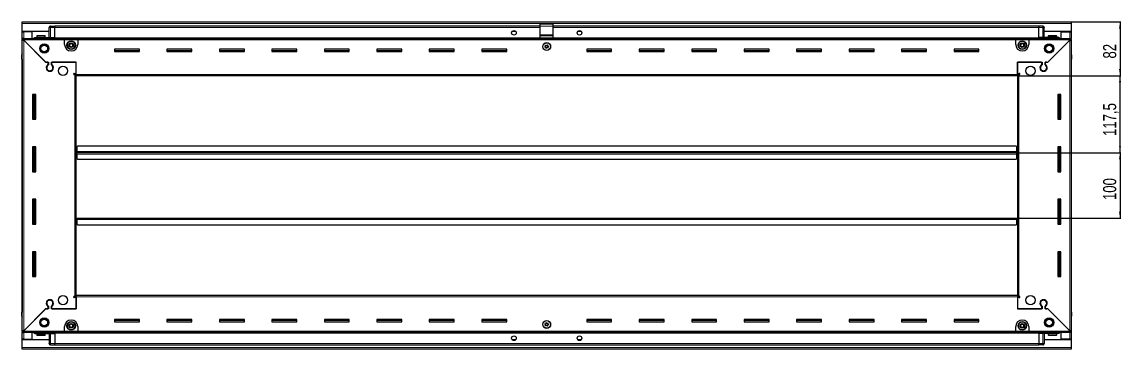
# Model space of a CAD drawing. Header units: millimetres. Extents: x 1132 to 6851, y -842 to 1876.
# Drawn here: x 5175 to 6851, y 1198 to 1697 of the extents above; entities that cross this region are included whole.
import ezdxf

# ---------------------------------------------------------------- set-up
doc = ezdxf.new("R2010")
doc.units = ezdxf.units.MM
doc.layers.add('FORMAT', color=7, linetype='Continuous')
doc.styles.add('SLDTEXTSTYLE0', font='TXT', dxfattribs={"width": 0.75})
doc.dimstyles.new('SLDDIMSTYLE0', dxfattribs={"dimtxt": 20, "dimasz": 10, "dimexe": 0, "dimexo": 0.0625, "dimgap": 5, "dimtad": 2, "dimdec": 1, "dimrnd": 1e-09, "dimzin": 12, "dimdsep": 46, "dimtxsty": 'SLDTEXTSTYLE0', "dimsah": 1, "dimcen": 0.09, "dimadec": 0, "dimazin": 3, "dimtfac": 1, "dimtofl": 0, "dimtmove": 0, "dimatfit": 3, "dimfxl": 0, "dimfrac": 2, "dimtolj": 1, "dimtzin": 12, "dimarcsym": 0})

# ---------------------------------------------------------------- blocks, each defined once
blk = doc.blocks.new('_D_6')
at = {"layer": 'FORMAT'}
for p, q in [((6774.7, 1696.6), (6850.2, 1696.6)), ((6849.2, 1696.6), (6849.2, 1614.6)), ((6692.7, 1614.6), (6850.2, 1614.6))]:
    blk.add_line(p, q, dxfattribs=at)
for points in [[(6849.2, 1696.6), (6847.7, 1686.6), (6850.7, 1686.6)], [(6849.2, 1614.6), (6850.7, 1624.6), (6847.7, 1624.6)]]:
    blk.add_solid(points, dxfattribs=at)
at = {"layer": 'FORMAT', "insert": (6823.4, 1640.8), "char_height": 20, "attachment_point": 1, "rotation": 90, "style": 'SLDTEXTSTYLE0'}
blk.add_mtext('82', dxfattribs=at)
blk = doc.blocks.new('_D_7')
at = {"layer": 'FORMAT'}
for p, q in [((6692.7, 1614.6), (6850.2, 1614.6)), ((6849.2, 1497.1), (6849.2, 1614.6)), ((6691.7, 1497.1), (6850.2, 1497.1))]:
    blk.add_line(p, q, dxfattribs=at)
for points in [[(6849.2, 1614.6), (6847.7, 1604.6), (6850.7, 1604.6)], [(6849.2, 1497.1), (6850.7, 1507.1), (6847.7, 1507.1)]]:
    blk.add_solid(points, dxfattribs=at)
at = {"layer": 'FORMAT', "insert": (6823.4, 1522.6), "char_height": 20, "attachment_point": 1, "rotation": 90, "style": 'SLDTEXTSTYLE0'}
blk.add_mtext('117,5', dxfattribs=at)
blk = doc.blocks.new('_D_8')
at = {"layer": 'FORMAT'}
for p, q in [((6691.7, 1497.1), (6850.2, 1497.1)), ((6849.2, 1497.1), (6849.2, 1397.1)), ((6691.7, 1397.1), (6850.2, 1397.1))]:
    blk.add_line(p, q, dxfattribs=at)
for points in [[(6849.2, 1497.1), (6847.7, 1487.1), (6850.7, 1487.1)], [(6849.2, 1397.1), (6850.7, 1407.1), (6847.7, 1407.1)]]:
    blk.add_solid(points, dxfattribs=at)
at = {"layer": 'FORMAT', "insert": (6823.4, 1424.9), "char_height": 20, "attachment_point": 1, "rotation": 90, "style": 'SLDTEXTSTYLE0'}
blk.add_mtext('100', dxfattribs=at)

msp = doc.modelspace()

# ---------------------------------------------------------------- linework, layer by layer
at = {"color": 7, "linetype": 'Continuous', "lineweight": 25}
for p, q in [((5175.69, 1694.5), (5175.69, 1696.6)), ((5175.69, 1696.6), (6774.69, 1696.6)), ((5175.69, 1682.1), (5175.69, 1694.5)), ((5965.19, 1693.6), (5985.19, 1693.6)), ((5965.19, 1690.34), (5965.19, 1693.6)), ((5985.19, 1690.34), (5985.19, 1693.6)), ((6774.69, 1696.6), (6774.69, 1694.5)), ((6774.69, 1694.5), (6774.69, 1682.1)), ((5216.69, 1682.1), (5175.69, 1682.1)), ((5175.69, 1681.6), (5175.69, 1682.1)), ((5175.69, 1681.6), (5177.79, 1681.6)), ((5175.69, 1671.35), (5175.69, 1681.6)), ((5177.19, 1681.6), (5177.19, 1682.1)), ((5190.69, 1681.6), (5177.79, 1681.6)), ((5190.69, 1671.35), (5190.69, 1681.6)), ((5198.49, 1675.8), (5209.89, 1675.8)), ((5216.69, 1673.1), (5216.69, 1688.1)), ((5217.37, 1689.6), (5217.37, 1689.6)), ((5218.69, 1690.1), (5225.19, 1690.1)), ((5218.69, 1690.1), (5225.19, 1690.1)), ((5225.19, 1690.1), (5225.19, 1690.1)), ((5225.19, 1690.1), (5225.19, 1690.1)), ((5225.19, 1690.1), (5225.19, 1688.1)), ((5965.19, 1689.95), (5225.19, 1689.95)), ((5225.19, 1673.1), (5225.19, 1688.1)), ((5928.06, 1682.1), (5922.32, 1682.1)), ((5965.19, 1677.19), (5965.19, 1690.34)), ((5965.19, 1676.1), (5965.19, 1677.19)), ((5965.19, 1676.1), (5985.19, 1676.1)), ((5965.19, 1672.6), (5965.19, 1676.1)), ((5985.19, 1677.19), (5985.19, 1690.34)), ((6725.19, 1689.95), (5985.19, 1689.95)), ((5985.19, 1676.1), (5985.19, 1677.19)), ((5985.19, 1672.6), (5985.19, 1676.1)), ((6028.06, 1682.1), (6022.32, 1682.1)), ((6725.19, 1690.1), (6725.19, 1690.1)), ((6731.69, 1690.1), (6725.19, 1690.1)), ((6731.69, 1690.1), (6725.19, 1690.1)), ((6725.19, 1690.1), (6725.19, 1688.1)), ((6725.19, 1673.1), (6725.19, 1688.1)), ((6733.69, 1688.1), (6733.69, 1688.1)), ((6733.69, 1673.1), (6733.69, 1688.1)), ((6774.69, 1682.1), (6733.69, 1682.1)), ((6740.49, 1675.8), (6751.89, 1675.8)), ((6759.69, 1671.35), (6759.69, 1681.6)), ((6759.69, 1681.6), (6772.59, 1681.6)), ((6772.59, 1681.6), (6774.69, 1681.6)), ((6773.19, 1681.6), (6773.19, 1682.1)), ((6774.69, 1681.6), (6774.69, 1682.1)), ((6774.69, 1681.6), (6774.69, 1671.35)), ((5175.69, 1669.85), (5175.69, 1671.35)), ((5175.69, 1671.35), (5176.69, 1671.35)), ((5175.69, 1669.35), (5175.69, 1669.85)), ((5175.69, 1669.85), (5176.69, 1669.85)), ((5175.69, 1224.85), (5175.69, 1669.35)), ((5177.19, 1669.35), (5175.69, 1669.35)), ((5176.69, 1669.85), (5176.69, 1671.35)), ((5176.69, 1671.35), (5240.19, 1671.35)), ((5177.29, 1669.25), (5211.19, 1635.35)), ((5211.89, 1634.65), (5177.79, 1668.75)), ((5196.19, 1673.1), (5225.19, 1673.1)), ((5197.69, 1675), (5197.69, 1673.1)), ((5210.69, 1673.1), (5210.69, 1675)), ((5225.12, 1671.35), (5225.19, 1673.07)), ((5225.19, 1673.1), (5225.19, 1672.6)), ((5225.19, 1671.95), (6725.19, 1671.95)), ((5240.19, 1669.25), (5240.19, 1671.35)), ((5240.19, 1671.35), (5260.19, 1671.35)), ((5240.19, 1669.85), (5260.19, 1669.85)), ((5240.19, 1662.35), (5240.19, 1669.25)), ((5260.19, 1671.35), (5260.19, 1669.25)), ((5260.19, 1671.35), (6690.19, 1671.35)), ((5260.19, 1669.25), (5260.19, 1662.35)), ((5965.19, 1672.6), (5985.19, 1672.6)), ((5969.19, 1672.6), (5969.19, 1671.95)), ((5971.69, 1671.95), (5971.69, 1672.6)), ((5978.69, 1671.95), (5978.69, 1672.6)), ((5981.19, 1671.95), (5981.19, 1672.6)), ((6690.19, 1669.25), (6690.19, 1671.35)), ((6690.19, 1671.35), (6710.19, 1671.35)), ((6690.19, 1669.85), (6710.19, 1669.85)), ((6690.19, 1662.35), (6690.19, 1669.25)), ((6710.19, 1671.35), (6773.69, 1671.35)), ((6710.19, 1671.35), (6710.19, 1669.25)), ((6710.19, 1669.25), (6710.19, 1662.35)), ((6725.19, 1673.1), (6725.19, 1672.6)), ((6754.19, 1673.1), (6725.19, 1673.1)), ((6725.19, 1673.07), (6725.27, 1671.35)), ((6772.59, 1668.75), (6738.49, 1634.65)), ((6739.19, 1635.35), (6773.09, 1669.25)), ((6739.69, 1675), (6739.69, 1673.1)), ((6752.69, 1673.1), (6752.69, 1675)), ((6773.19, 1669.35), (6774.69, 1669.35)), ((6773.69, 1669.85), (6773.69, 1671.35)), ((6773.69, 1671.35), (6774.69, 1671.35)), ((6773.69, 1669.85), (6774.69, 1669.85)), ((6774.69, 1669.85), (6774.69, 1671.35)), ((6774.69, 1669.85), (6774.69, 1669.35)), ((6774.69, 1669.35), (6774.69, 1224.85)), ((5175.19, 1646.6), (5175.19, 1640.1)), ((5175.19, 1640.1), (5175.19, 1646.6)), ((5354.19, 1655.1), (5316.19, 1655.1)), ((5316.19, 1655.1), (5316.19, 1651.6)), ((5354.19, 1652.35), (5316.19, 1652.35)), ((5316.19, 1651.6), (5354.19, 1651.6)), ((5354.19, 1651.6), (5354.19, 1655.1)), ((5434.19, 1655.1), (5396.19, 1655.1)), ((5396.19, 1655.1), (5396.19, 1651.6)), ((5434.19, 1652.35), (5396.19, 1652.35)), ((5396.19, 1651.6), (5434.19, 1651.6)), ((5434.19, 1651.6), (5434.19, 1655.1)), ((5514.19, 1655.1), (5476.19, 1655.1)), ((5476.19, 1655.1), (5476.19, 1651.6)), ((5514.19, 1652.35), (5476.19, 1652.35)), ((5476.19, 1651.6), (5514.19, 1651.6)), ((5514.19, 1651.6), (5514.19, 1655.1)), ((5594.19, 1655.1), (5556.19, 1655.1)), ((5556.19, 1655.1), (5556.19, 1651.6)), ((5594.19, 1652.35), (5556.19, 1652.35)), ((5556.19, 1651.6), (5594.19, 1651.6)), ((5594.19, 1651.6), (5594.19, 1655.1)), ((5674.19, 1655.1), (5636.19, 1655.1)), ((5636.19, 1655.1), (5636.19, 1651.6)), ((5674.19, 1652.35), (5636.19, 1652.35)), ((5636.19, 1651.6), (5674.19, 1651.6)), ((5674.19, 1651.6), (5674.19, 1655.1)), ((5754.19, 1655.1), (5716.19, 1655.1)), ((5716.19, 1655.1), (5716.19, 1651.6)), ((5754.19, 1652.35), (5716.19, 1652.35)), ((5716.19, 1651.6), (5754.19, 1651.6)), ((5754.19, 1651.6), (5754.19, 1655.1)), ((5834.19, 1655.1), (5796.19, 1655.1)), ((5796.19, 1655.1), (5796.19, 1651.6)), ((5834.19, 1652.35), (5796.19, 1652.35)), ((5796.19, 1651.6), (5834.19, 1651.6)), ((5834.19, 1651.6), (5834.19, 1655.1)), ((5914.19, 1655.1), (5876.19, 1655.1)), ((5876.19, 1655.1), (5876.19, 1651.6)), ((5914.19, 1652.35), (5876.19, 1652.35)), ((5876.19, 1651.6), (5914.19, 1651.6)), ((5914.19, 1651.6), (5914.19, 1655.1)), ((6074.19, 1655.1), (6036.19, 1655.1)), ((6036.19, 1655.1), (6036.19, 1651.6)), ((6074.19, 1652.35), (6036.19, 1652.35)), ((6036.19, 1651.6), (6074.19, 1651.6)), ((6074.19, 1651.6), (6074.19, 1655.1)), ((6154.19, 1655.1), (6116.19, 1655.1)), ((6116.19, 1655.1), (6116.19, 1651.6)), ((6154.19, 1652.35), (6116.19, 1652.35)), ((6116.19, 1651.6), (6154.19, 1651.6)), ((6154.19, 1651.6), (6154.19, 1655.1)), ((6234.19, 1655.1), (6196.19, 1655.1)), ((6196.19, 1655.1), (6196.19, 1651.6)), ((6234.19, 1652.35), (6196.19, 1652.35)), ((6196.19, 1651.6), (6234.19, 1651.6)), ((6234.19, 1651.6), (6234.19, 1655.1)), ((6314.19, 1655.1), (6276.19, 1655.1)), ((6276.19, 1655.1), (6276.19, 1651.6)), ((6314.19, 1652.35), (6276.19, 1652.35)), ((6276.19, 1651.6), (6314.19, 1651.6)), ((6314.19, 1651.6), (6314.19, 1655.1)), ((6394.19, 1655.1), (6356.19, 1655.1)), ((6356.19, 1655.1), (6356.19, 1651.6)), ((6394.19, 1652.35), (6356.19, 1652.35)), ((6356.19, 1651.6), (6394.19, 1651.6)), ((6394.19, 1651.6), (6394.19, 1655.1)), ((6474.19, 1655.1), (6436.19, 1655.1)), ((6436.19, 1655.1), (6436.19, 1651.6)), ((6474.19, 1652.35), (6436.19, 1652.35)), ((6436.19, 1651.6), (6474.19, 1651.6)), ((6474.19, 1651.6), (6474.19, 1655.1)), ((6554.19, 1655.1), (6516.19, 1655.1)), ((6516.19, 1655.1), (6516.19, 1651.6)), ((6554.19, 1652.35), (6516.19, 1652.35)), ((6516.19, 1651.6), (6554.19, 1651.6)), ((6554.19, 1651.6), (6554.19, 1655.1)), ((6634.19, 1655.1), (6596.19, 1655.1)), ((6596.19, 1655.1), (6596.19, 1651.6)), ((6634.19, 1652.35), (6596.19, 1652.35)), ((6596.19, 1651.6), (6634.19, 1651.6)), ((6634.19, 1651.6), (6634.19, 1655.1)), ((6774.69, 1647.93), (6774.69, 1647.93)), ((6775.19, 1646.6), (6775.19, 1640.1)), ((6775.19, 1640.1), (6775.19, 1646.6)), ((5175.19, 1640.1), (5175.19, 1640.1)), ((5175.69, 1640.1), (5175.19, 1640.1)), ((5175.34, 1640.1), (5175.34, 1254.1)), ((5211.19, 1635.35), (5215.39, 1635.35)), ((5212.59, 1635.35), (5211.89, 1634.65)), ((5214.69, 1635.35), (5212.59, 1635.35)), ((5214.69, 1635.35), (5214.69, 1631.46)), ((5215.39, 1635.35), (5215.39, 1631.07)), ((5219.99, 1635.35), (5257.69, 1635.35)), ((5219.99, 1631.07), (5219.99, 1635.35)), ((5220.69, 1631.46), (5220.69, 1635.35)), ((5257.69, 1635.35), (5220.69, 1635.35)), ((5257.69, 1616.7), (5257.69, 1635.35)), ((5257.69, 1618.1), (5257.69, 1635.35)), ((6692.69, 1635.35), (6730.39, 1635.35)), ((6692.69, 1616.7), (6692.69, 1635.35)), ((6692.69, 1635.35), (6692.69, 1618.1)), ((6729.69, 1635.35), (6692.69, 1635.35)), ((6729.69, 1635.35), (6729.69, 1631.46)), ((6730.39, 1635.35), (6730.39, 1631.07)), ((6734.99, 1635.35), (6739.19, 1635.35)), ((6734.99, 1631.07), (6734.99, 1635.35)), ((6737.79, 1635.35), (6735.69, 1635.35)), ((6735.69, 1631.46), (6735.69, 1635.35)), ((6738.49, 1634.65), (6737.79, 1635.35)), ((6774.69, 1640.1), (6775.19, 1640.1)), ((6775.04, 1254.1), (6775.04, 1640.1)), ((6775.19, 1640.1), (6775.19, 1640.1)), ((6775.19, 1640.1), (6775.19, 1640.1)), ((5215.69, 1622.49), (5215.69, 1621.73)), ((5254.84, 1618.1), (5257.69, 1618.1)), ((5255.59, 1616.1), (5254.84, 1616.1)), ((5255.59, 1616.1), (5257.69, 1616.1)), ((5257.69, 1617.1), (5255.69, 1617.1)), ((5255.69, 1617.1), (5255.69, 1616.1)), ((5257.69, 1614.6), (5257.69, 1616.7)), ((6692.69, 1614.6), (5257.69, 1614.6)), ((5257.69, 1279.6), (5257.69, 1614.6)), ((6692.69, 1618.1), (6695.54, 1618.1)), ((6694.69, 1617.1), (6692.69, 1617.1)), ((6692.69, 1616.7), (6692.69, 1614.6)), ((6692.69, 1616.1), (6694.79, 1616.1)), ((6692.69, 1614.6), (6692.69, 1279.6)), ((6694.69, 1616.1), (6694.69, 1617.1)), ((6695.54, 1616.1), (6694.79, 1616.1)), ((6734.69, 1622.49), (6734.69, 1621.73)), ((5196.19, 1586.1), (5191.19, 1586.1)), ((5191.19, 1586.1), (5191.19, 1548.1)), ((5193.34, 1548.1), (5193.34, 1586.1)), ((5195.13, 1548.1), (5195.13, 1586.1)), ((5195.17, 1548.1), (5195.17, 1586.1)), ((5196.19, 1548.1), (5196.19, 1586.1)), ((6754.19, 1586.1), (6754.19, 1548.1)), ((6759.19, 1586.1), (6754.19, 1586.1)), ((6755.21, 1586.1), (6755.21, 1548.1)), ((6755.25, 1586.1), (6755.25, 1548.1)), ((6757.04, 1586.1), (6757.04, 1548.1)), ((6759.19, 1548.1), (6759.19, 1586.1)), ((5191.19, 1548.1), (5196.19, 1548.1)), ((6754.19, 1548.1), (6759.19, 1548.1)), ((5196.19, 1506.1), (5191.19, 1506.1)), ((5191.19, 1506.1), (5191.19, 1468.1)), ((5193.34, 1468.1), (5193.34, 1506.1)), ((5195.13, 1468.1), (5195.13, 1506.1)), ((5195.17, 1468.1), (5195.17, 1506.1)), ((5196.19, 1468.1), (5196.19, 1506.1)), ((5258.44, 1497.1), (5257.69, 1497.1)), ((5258.69, 1499.95), (5258.44, 1499.95)), ((5258.44, 1499.95), (5258.44, 1497.1)), ((5258.44, 1497.1), (5258.44, 1494.25)), ((5258.44, 1494.25), (5258.69, 1494.25)), ((5259.69, 1507.1), (5258.69, 1506.1)), ((5258.69, 1506.1), (5258.69, 1499.2)), ((5258.69, 1497.1), (5258.69, 1499.2)), ((6691.69, 1497.1), (5258.69, 1497.1)), ((5258.69, 1495), (5258.69, 1497.1)), ((5258.69, 1495), (5258.69, 1488.1)), ((6690.69, 1507.1), (5259.69, 1507.1)), ((6691.69, 1506.1), (6690.69, 1507.1)), ((6691.69, 1499.2), (6691.69, 1506.1)), ((6691.94, 1499.95), (6691.69, 1499.95)), ((6691.69, 1499.2), (6691.69, 1497.1)), ((6691.69, 1497.1), (6691.69, 1495)), ((6691.69, 1488.1), (6691.69, 1495)), ((6691.69, 1494.25), (6691.94, 1494.25)), ((6691.94, 1497.1), (6691.94, 1499.95)), ((6692.69, 1497.1), (6691.94, 1497.1)), ((6691.94, 1494.25), (6691.94, 1497.1)), ((6754.19, 1506.1), (6754.19, 1468.1)), ((6759.19, 1506.1), (6754.19, 1506.1)), ((6755.21, 1506.1), (6755.21, 1468.1)), ((6755.25, 1506.1), (6755.25, 1468.1)), ((6757.04, 1506.1), (6757.04, 1468.1)), ((6759.19, 1468.1), (6759.19, 1506.1)), ((5258.69, 1488.1), (5259.69, 1487.1)), ((5259.69, 1487.1), (6690.69, 1487.1)), ((6690.69, 1487.1), (6691.69, 1488.1)), ((5191.19, 1468.1), (5196.19, 1468.1)), ((6754.19, 1468.1), (6759.19, 1468.1)), ((5196.19, 1426.1), (5191.19, 1426.1)), ((5191.19, 1426.1), (5191.19, 1388.1)), ((5193.34, 1388.1), (5193.34, 1426.1)), ((5195.13, 1388.1), (5195.13, 1426.1)), ((5195.17, 1388.1), (5195.17, 1426.1)), ((5196.19, 1388.1), (5196.19, 1426.1)), ((6754.19, 1426.1), (6754.19, 1388.1)), ((6759.19, 1426.1), (6754.19, 1426.1)), ((6755.21, 1426.1), (6755.21, 1388.1)), ((6755.25, 1426.1), (6755.25, 1388.1)), ((6757.04, 1426.1), (6757.04, 1388.1)), ((6759.19, 1388.1), (6759.19, 1426.1)), ((5257.69, 1397.1), (5258.44, 1397.1)), ((5258.44, 1397.1), (5258.44, 1394.25)), ((5258.44, 1394.25), (5258.69, 1394.25)), ((5258.69, 1395), (5258.69, 1397.1)), ((5258.69, 1397.1), (6691.69, 1397.1)), ((5258.69, 1395), (5258.69, 1388.1)), ((6691.69, 1397.1), (6691.69, 1395)), ((6691.69, 1388.1), (6691.69, 1395)), ((6691.69, 1394.25), (6691.94, 1394.25)), ((6691.94, 1394.25), (6691.94, 1397.1)), ((6691.94, 1397.1), (6692.69, 1397.1)), ((5191.19, 1388.1), (5196.19, 1388.1)), ((5258.69, 1388.1), (5259.69, 1387.1)), ((5259.69, 1387.1), (6690.69, 1387.1)), ((6690.69, 1387.1), (6691.69, 1388.1)), ((6754.19, 1388.1), (6759.19, 1388.1)), ((5196.19, 1346.1), (5191.19, 1346.1)), ((5191.19, 1346.1), (5191.19, 1308.1)), ((5193.34, 1308.1), (5193.34, 1346.1)), ((5195.13, 1308.1), (5195.13, 1346.1)), ((5195.17, 1308.1), (5195.17, 1346.1)), ((5196.19, 1308.1), (5196.19, 1346.1)), ((6754.19, 1346.1), (6754.19, 1308.1)), ((6759.19, 1346.1), (6754.19, 1346.1)), ((6755.21, 1346.1), (6755.21, 1308.1)), ((6755.25, 1346.1), (6755.25, 1308.1)), ((6757.04, 1346.1), (6757.04, 1308.1)), ((6759.19, 1308.1), (6759.19, 1346.1)), ((5191.19, 1308.1), (5196.19, 1308.1)), ((6754.19, 1308.1), (6759.19, 1308.1)), ((5254.84, 1278.1), (5255.59, 1278.1)), ((5257.69, 1276.1), (5254.84, 1276.1)), ((5257.69, 1278.1), (5255.59, 1278.1)), ((5255.69, 1278.1), (5255.69, 1277.1)), ((5255.69, 1277.1), (5257.69, 1277.1)), ((5257.69, 1277.5), (5257.69, 1279.6)), ((5257.69, 1279.6), (6692.69, 1279.6)), ((5257.69, 1277.5), (5257.69, 1258.85)), ((5257.69, 1258.85), (5257.69, 1276.1)), ((6692.69, 1279.6), (6692.69, 1277.5)), ((6694.79, 1278.1), (6692.69, 1278.1)), ((6692.69, 1277.5), (6692.69, 1258.85)), ((6692.69, 1277.1), (6694.69, 1277.1)), ((6692.69, 1276.1), (6692.69, 1258.85)), ((6695.54, 1276.1), (6692.69, 1276.1)), ((6694.69, 1277.1), (6694.69, 1278.1)), ((6694.79, 1278.1), (6695.54, 1278.1)), ((5211.19, 1258.85), (5177.29, 1224.95)), ((5177.79, 1225.45), (5211.89, 1259.55)), ((5215.39, 1258.85), (5211.19, 1258.85)), ((5211.89, 1259.55), (5212.59, 1258.85)), ((5212.59, 1258.85), (5214.69, 1258.85)), ((5214.69, 1262.74), (5214.69, 1258.85)), ((5215.39, 1263.14), (5215.39, 1258.85)), ((5215.69, 1272.48), (5215.69, 1271.72)), ((5219.99, 1258.85), (5219.99, 1263.14)), ((5257.69, 1258.85), (5219.99, 1258.85)), ((5220.69, 1258.85), (5220.69, 1262.74)), ((5220.69, 1258.85), (5257.69, 1258.85)), ((6730.39, 1258.85), (6692.69, 1258.85)), ((6692.69, 1258.85), (6729.69, 1258.85)), ((6729.69, 1262.74), (6729.69, 1258.85)), ((6730.39, 1263.14), (6730.39, 1258.85)), ((6734.69, 1272.48), (6734.69, 1271.72)), ((6734.99, 1258.85), (6734.99, 1263.14)), ((6739.19, 1258.85), (6734.99, 1258.85)), ((6735.69, 1258.85), (6735.69, 1262.74)), ((6735.69, 1258.85), (6737.79, 1258.85)), ((6737.79, 1258.85), (6738.49, 1259.55)), ((6738.49, 1259.55), (6772.59, 1225.45)), ((6773.09, 1224.95), (6739.19, 1258.85)), ((5175.19, 1247.6), (5175.19, 1254.1)), ((5175.19, 1254.1), (5175.19, 1254.1)), ((5175.19, 1254.1), (5175.19, 1254.1)), ((5175.19, 1254.1), (5175.19, 1247.6)), ((5175.69, 1254.1), (5175.19, 1254.1)), ((5175.69, 1246.28), (5175.69, 1246.28)), ((5354.19, 1242.6), (5316.19, 1242.6)), ((5316.19, 1242.6), (5316.19, 1239.1)), ((5316.19, 1241.85), (5354.19, 1241.85)), ((5354.19, 1239.1), (5354.19, 1242.6)), ((5434.19, 1242.6), (5396.19, 1242.6)), ((5396.19, 1242.6), (5396.19, 1239.1)), ((5396.19, 1241.85), (5434.19, 1241.85)), ((5434.19, 1239.1), (5434.19, 1242.6)), ((5514.19, 1242.6), (5476.19, 1242.6)), ((5476.19, 1242.6), (5476.19, 1239.1)), ((5476.19, 1241.85), (5514.19, 1241.85)), ((5514.19, 1239.1), (5514.19, 1242.6)), ((5594.19, 1242.6), (5556.19, 1242.6)), ((5556.19, 1242.6), (5556.19, 1239.1)), ((5556.19, 1241.85), (5594.19, 1241.85)), ((5594.19, 1239.1), (5594.19, 1242.6)), ((5674.19, 1242.6), (5636.19, 1242.6)), ((5636.19, 1242.6), (5636.19, 1239.1)), ((5636.19, 1241.85), (5674.19, 1241.85)), ((5674.19, 1239.1), (5674.19, 1242.6)), ((5754.19, 1242.6), (5716.19, 1242.6)), ((5716.19, 1242.6), (5716.19, 1239.1)), ((5716.19, 1241.85), (5754.19, 1241.85)), ((5754.19, 1239.1), (5754.19, 1242.6)), ((5834.19, 1242.6), (5796.19, 1242.6)), ((5796.19, 1242.6), (5796.19, 1239.1)), ((5796.19, 1241.85), (5834.19, 1241.85)), ((5834.19, 1239.1), (5834.19, 1242.6)), ((5914.19, 1242.6), (5876.19, 1242.6)), ((5876.19, 1242.6), (5876.19, 1239.1)), ((5876.19, 1241.85), (5914.19, 1241.85)), ((5914.19, 1239.1), (5914.19, 1242.6)), ((6074.19, 1242.6), (6036.19, 1242.6)), ((6036.19, 1242.6), (6036.19, 1239.1)), ((6036.19, 1241.85), (6074.19, 1241.85)), ((6074.19, 1239.1), (6074.19, 1242.6)), ((6154.19, 1242.6), (6116.19, 1242.6)), ((6116.19, 1242.6), (6116.19, 1239.1)), ((6116.19, 1241.85), (6154.19, 1241.85)), ((6154.19, 1239.1), (6154.19, 1242.6)), ((6234.19, 1242.6), (6196.19, 1242.6)), ((6196.19, 1242.6), (6196.19, 1239.1)), ((6196.19, 1241.85), (6234.19, 1241.85)), ((6234.19, 1239.1), (6234.19, 1242.6)), ((6314.19, 1242.6), (6276.19, 1242.6)), ((6276.19, 1242.6), (6276.19, 1239.1)), ((6276.19, 1241.85), (6314.19, 1241.85)), ((6314.19, 1239.1), (6314.19, 1242.6)), ((6394.19, 1242.6), (6356.19, 1242.6)), ((6356.19, 1242.6), (6356.19, 1239.1)), ((6356.19, 1241.85), (6394.19, 1241.85)), ((6394.19, 1239.1), (6394.19, 1242.6)), ((6474.19, 1242.6), (6436.19, 1242.6)), ((6436.19, 1242.6), (6436.19, 1239.1)), ((6436.19, 1241.85), (6474.19, 1241.85)), ((6474.19, 1239.1), (6474.19, 1242.6)), ((6554.19, 1242.6), (6516.19, 1242.6)), ((6516.19, 1242.6), (6516.19, 1239.1)), ((6516.19, 1241.85), (6554.19, 1241.85)), ((6554.19, 1239.1), (6554.19, 1242.6)), ((6634.19, 1242.6), (6596.19, 1242.6)), ((6596.19, 1242.6), (6596.19, 1239.1)), ((6596.19, 1241.85), (6634.19, 1241.85)), ((6634.19, 1239.1), (6634.19, 1242.6)), ((6774.69, 1254.1), (6775.19, 1254.1)), ((6775.19, 1254.1), (6775.19, 1254.1)), ((6775.19, 1247.6), (6775.19, 1254.1)), ((6775.19, 1254.1), (6775.19, 1247.6)), ((5175.69, 1224.35), (5175.69, 1224.85)), ((5177.19, 1224.85), (5175.69, 1224.85)), ((5175.69, 1224.35), (5175.69, 1222.85)), ((5176.69, 1224.35), (5175.69, 1224.35)), ((5176.69, 1224.35), (5176.69, 1222.85)), ((5240.19, 1224.95), (5240.19, 1231.85)), ((5240.19, 1222.85), (5240.19, 1224.95)), ((5260.19, 1224.35), (5240.19, 1224.35)), ((5260.19, 1231.85), (5260.19, 1224.95)), ((5260.19, 1224.95), (5260.19, 1222.85)), ((5316.19, 1239.1), (5354.19, 1239.1)), ((5396.19, 1239.1), (5434.19, 1239.1)), ((5476.19, 1239.1), (5514.19, 1239.1)), ((5556.19, 1239.1), (5594.19, 1239.1)), ((5636.19, 1239.1), (5674.19, 1239.1)), ((5716.19, 1239.1), (5754.19, 1239.1)), ((5796.19, 1239.1), (5834.19, 1239.1)), ((5876.19, 1239.1), (5914.19, 1239.1)), ((6036.19, 1239.1), (6074.19, 1239.1)), ((6116.19, 1239.1), (6154.19, 1239.1)), ((6196.19, 1239.1), (6234.19, 1239.1)), ((6276.19, 1239.1), (6314.19, 1239.1)), ((6356.19, 1239.1), (6394.19, 1239.1)), ((6436.19, 1239.1), (6474.19, 1239.1)), ((6516.19, 1239.1), (6554.19, 1239.1)), ((6596.19, 1239.1), (6634.19, 1239.1)), ((6690.19, 1224.95), (6690.19, 1231.85)), ((6690.19, 1222.85), (6690.19, 1224.95)), ((6710.19, 1224.35), (6690.19, 1224.35)), ((6710.19, 1231.85), (6710.19, 1224.95)), ((6710.19, 1224.95), (6710.19, 1222.85)), ((6773.19, 1224.85), (6774.69, 1224.85)), ((6773.69, 1224.35), (6773.69, 1222.85)), ((6774.69, 1224.35), (6773.69, 1224.35)), ((6774.69, 1224.85), (6774.69, 1224.35)), ((6774.69, 1224.35), (6774.69, 1222.85)), ((5175.69, 1212.6), (5175.69, 1222.85)), ((5176.69, 1222.85), (5175.69, 1222.85)), ((5177.79, 1212.6), (5175.69, 1212.6)), ((5175.69, 1212.1), (5175.69, 1212.6)), ((5175.69, 1199.7), (5175.69, 1212.1)), ((5175.69, 1212.1), (5216.69, 1212.1)), ((5240.19, 1222.85), (5176.69, 1222.85)), ((5177.19, 1212.1), (5177.19, 1212.6)), ((5177.79, 1212.6), (5190.69, 1212.6)), ((5190.69, 1212.6), (5190.69, 1222.85)), ((5196.19, 1221.1), (5225.19, 1221.1)), ((5197.69, 1221.1), (5197.69, 1219.2)), ((5202.27, 1218.4), (5198.49, 1218.4)), ((5209.89, 1218.4), (5202.27, 1218.4)), ((5210.69, 1219.2), (5210.69, 1221.1)), ((5216.69, 1221.1), (5216.69, 1206.1)), ((5225.19, 1221.14), (5225.12, 1222.85)), ((6725.19, 1222.25), (5225.19, 1222.25)), ((5225.19, 1221.1), (5225.19, 1221.6)), ((5225.19, 1221.1), (5225.19, 1206.1)), ((5260.19, 1222.85), (5240.19, 1222.85)), ((6690.19, 1222.85), (5260.19, 1222.85)), ((5922.32, 1212.1), (5928.06, 1212.1)), ((6022.32, 1212.1), (6028.06, 1212.1)), ((6710.19, 1222.85), (6690.19, 1222.85)), ((6773.69, 1222.85), (6710.19, 1222.85)), ((6725.27, 1222.85), (6725.19, 1221.14)), ((6725.19, 1221.1), (6725.19, 1221.6)), ((6754.19, 1221.1), (6725.19, 1221.1)), ((6725.19, 1221.1), (6725.19, 1206.1)), ((6733.69, 1221.1), (6733.69, 1206.1)), ((6733.69, 1212.1), (6774.69, 1212.1)), ((6739.69, 1221.1), (6739.69, 1219.2)), ((6747.48, 1218.4), (6740.49, 1218.4)), ((6751.89, 1218.4), (6747.48, 1218.4)), ((6752.69, 1219.2), (6752.69, 1221.1)), ((6759.69, 1212.6), (6759.69, 1222.85)), ((6772.59, 1212.6), (6759.69, 1212.6)), ((6774.69, 1212.6), (6772.59, 1212.6)), ((6773.19, 1212.1), (6773.19, 1212.6)), ((6774.69, 1222.85), (6773.69, 1222.85)), ((6774.69, 1222.85), (6774.69, 1212.6)), ((6774.69, 1212.1), (6774.69, 1212.6)), ((6774.69, 1212.1), (6774.69, 1199.7)), ((5175.69, 1197.6), (5175.69, 1199.7)), ((6774.69, 1197.6), (5175.69, 1197.6)), ((5216.69, 1206.1), (5216.69, 1206.1)), ((5218.69, 1204.1), (5225.19, 1204.1)), ((5218.69, 1204.1), (5225.19, 1204.1)), ((5225.19, 1204.1), (5225.19, 1206.1)), ((5225.19, 1204.25), (6725.19, 1204.25)), ((5225.19, 1204.1), (5225.19, 1204.1)), ((6725.19, 1204.1), (6725.19, 1206.1)), ((6725.19, 1204.1), (6725.19, 1204.1)), ((6731.69, 1204.1), (6725.19, 1204.1)), ((6725.19, 1204.1), (6725.19, 1204.1)), ((6731.69, 1204.1), (6725.19, 1204.1)), ((6733.01, 1204.6), (6733.01, 1204.6)), ((6774.69, 1199.7), (6774.69, 1197.6))]:
    msp.add_line(p, q, dxfattribs=at)
at = {"color": 8, "linetype": 'Continuous', "lineweight": 18}
for p, q in [((6774.69, 1694.5), (5175.69, 1694.5)), ((5177.79, 1681.6), (5177.79, 1682.1)), ((5177.79, 1671.35), (5177.79, 1681.6)), ((5216.69, 1688.1), (5218.69, 1688.1)), ((5218.69, 1690.1), (5218.69, 1688.1)), ((5218.69, 1688.1), (5218.69, 1673.1)), ((5225.19, 1688.1), (5218.69, 1688.1)), ((5965.19, 1687.95), (5225.19, 1687.95)), ((5965.19, 1690.34), (5985.19, 1690.34)), ((5965.19, 1677.19), (5985.19, 1677.19)), ((6725.19, 1687.95), (5985.19, 1687.95)), ((6725.19, 1688.1), (6731.69, 1688.1)), ((6731.69, 1690.1), (6731.69, 1688.1)), ((6733.69, 1688.1), (6731.69, 1688.1)), ((6731.69, 1688.1), (6731.69, 1673.1)), ((6772.59, 1682.1), (6772.59, 1681.6)), ((6772.59, 1681.6), (6772.59, 1671.35)), ((5240.19, 1669.25), (5177.29, 1669.25)), ((5177.79, 1668.75), (5177.79, 1225.45)), ((5197.69, 1675), (5210.69, 1675)), ((5965.19, 1672.6), (5225.19, 1672.6)), ((6725.19, 1671.37), (5225.19, 1671.37)), ((5240.19, 1669.25), (5260.19, 1669.25)), ((6690.19, 1669.25), (5260.19, 1669.25)), ((5971.19, 1671.95), (5971.19, 1672.6)), ((5979.19, 1671.95), (5979.19, 1672.6)), ((6725.19, 1672.6), (5985.19, 1672.6)), ((6690.19, 1669.25), (6710.19, 1669.25)), ((6773.09, 1669.25), (6710.19, 1669.25)), ((6739.69, 1675), (6752.69, 1675)), ((6772.59, 1225.45), (6772.59, 1668.75)), ((5175.69, 1646.6), (5175.19, 1646.6)), ((6774.69, 1646.6), (6775.19, 1646.6)), ((5255.59, 1278.1), (5255.59, 1616.1)), ((5257.69, 1616.7), (6692.69, 1616.7)), ((6694.79, 1616.1), (6694.79, 1278.1)), ((5192.69, 1586.1), (5192.69, 1548.1)), ((5193.93, 1586.1), (5193.93, 1548.1)), ((6756.46, 1548.1), (6756.46, 1586.1)), ((6757.69, 1548.1), (6757.69, 1586.1)), ((5192.69, 1506.1), (5192.69, 1468.1)), ((5193.93, 1506.1), (5193.93, 1468.1)), ((6691.69, 1499.2), (5258.69, 1499.2)), ((5258.69, 1495), (6691.69, 1495)), ((6756.46, 1468.1), (6756.46, 1506.1)), ((6757.69, 1468.1), (6757.69, 1506.1)), ((5192.69, 1426.1), (5192.69, 1388.1)), ((5193.93, 1426.1), (5193.93, 1388.1)), ((6756.46, 1388.1), (6756.46, 1426.1)), ((6757.69, 1388.1), (6757.69, 1426.1)), ((5258.69, 1395), (6691.69, 1395)), ((5192.69, 1346.1), (5192.69, 1308.1)), ((5193.93, 1346.1), (5193.93, 1308.1)), ((6756.46, 1308.1), (6756.46, 1346.1)), ((6757.69, 1308.1), (6757.69, 1346.1)), ((6692.69, 1277.5), (5257.69, 1277.5)), ((5175.69, 1247.6), (5175.19, 1247.6)), ((6774.69, 1247.6), (6775.19, 1247.6)), ((5177.29, 1224.95), (5240.19, 1224.95)), ((5260.19, 1224.95), (5240.19, 1224.95)), ((5260.19, 1224.95), (6690.19, 1224.95)), ((6710.19, 1224.95), (6690.19, 1224.95)), ((6710.19, 1224.95), (6773.09, 1224.95)), ((5177.79, 1212.6), (5177.79, 1222.85)), ((5177.79, 1212.1), (5177.79, 1212.6)), ((5202, 1219.2), (5197.69, 1219.2)), ((5210.69, 1219.2), (5202, 1219.2)), ((5218.69, 1206.1), (5218.69, 1221.1)), ((5225.19, 1222.84), (6725.19, 1222.84)), ((5225.19, 1221.6), (6725.19, 1221.6)), ((6731.69, 1206.1), (6731.69, 1221.1)), ((6747.67, 1219.2), (6739.69, 1219.2)), ((6752.69, 1219.2), (6747.67, 1219.2)), ((6772.59, 1222.85), (6772.59, 1212.6)), ((6772.59, 1212.6), (6772.59, 1212.1)), ((6774.69, 1199.7), (5175.69, 1199.7)), ((5216.69, 1206.1), (5218.69, 1206.1)), ((5218.69, 1204.1), (5218.69, 1206.1)), ((5225.19, 1206.1), (5218.69, 1206.1)), ((5225.19, 1206.25), (6725.19, 1206.25)), ((6725.19, 1206.1), (6731.69, 1206.1)), ((6733.69, 1206.1), (6731.69, 1206.1)), ((6731.69, 1204.1), (6731.69, 1206.1))]:
    msp.add_line(p, q, dxfattribs=at)
at = {"color": 7, "linetype": 'Continuous', "lineweight": 25, "flags": 128}
for points in [[(6733.54, 1688.86), (6733.65, 1688.49), (6733.69, 1688.1)], [(5216.84, 1205.35), (5216.73, 1205.71), (5216.69, 1206.1)]]:
    msp.add_lwpolyline(points, dxfattribs=at)
at = {"color": 7, "linetype": 'Continuous', "lineweight": 25}
for centre, radius in [((5925.19, 1680.1), 3.5), ((6025.19, 1680.1), 3.5), ((5209.19, 1656.1), 7), ((5209.19, 1656.1), 6.02), ((5209.19, 1656.1), 5.1), ((5250.19, 1661.1), 6.5), ((5250.19, 1661.1), 3.46), ((5975.19, 1659.1), 6), ((5975.19, 1658.95), 5.79), ((5975.19, 1658.95), 1.85), ((6700.19, 1661.1), 6.5), ((6700.19, 1661.1), 3.46), ((6741.19, 1656.1), 7), ((6741.19, 1656.1), 6.02), ((6741.19, 1656.1), 5.1), ((5237.69, 1622.1), 7), ((6712.69, 1622.1), 7), ((5237.69, 1272.1), 7), ((6712.69, 1272.1), 7), ((5209.19, 1238.1), 7), ((5209.19, 1238.1), 6.03), ((5209.19, 1238.1), 5.1), ((5975.19, 1235.1), 6), ((5975.19, 1235.25), 5.79), ((6741.19, 1238.1), 7), ((6741.19, 1238.1), 6.02), ((6741.19, 1238.1), 5.1), ((5250.19, 1233.1), 6.5), ((5250.19, 1233.1), 3.46), ((5975.19, 1235.25), 1.85), ((6700.19, 1233.1), 6.5), ((6700.19, 1233.1), 3.46), ((5925.19, 1214.1), 3.5), ((6025.19, 1214.1), 3.5)]:
    msp.add_circle(centre, radius, dxfattribs=at)
at = {"color": 8, "linetype": 'Continuous', "lineweight": 18}
for centre in [(5250.19, 1661.1), (6700.19, 1661.1), (5250.19, 1233.1), (6700.19, 1233.1)]:
    msp.add_circle(centre, 5.7, dxfattribs=at)
at = {"color": 7, "linetype": 'Continuous', "lineweight": 25}
for centre, radius, start, end in [((5198.49, 1675), 0.8, 90, 180), ((5209.89, 1675), 0.8, 0, 90), ((5218.69, 1688.1), 2, 90, 180), ((5218.69, 1688.1), 2, 90, 131.40962), ((6731.69, 1688.1), 2, 0, 90), ((6740.49, 1675), 0.8, 90, 180), ((6751.89, 1675), 0.8, 0, 90), ((5216.49, 1673.3), 0.2, 270, 0), ((5250.19, 1662.35), 10, 180, 270), ((5250.19, 1661.1), 2.5, 134.01559, 194.01559), ((5250.19, 1661.1), 2.5, 194.01559, 254.01559), ((5250.19, 1661.1), 2.5, 74.01559, 134.01559), ((5250.19, 1661.1), 2.5, 254.01559, 314.01559), ((5250.19, 1662.35), 10, 270, 0), ((5250.19, 1661.1), 2.5, 14.01559, 74.01559), ((5250.19, 1661.1), 2.5, 314.01559, 14.01559), ((6700.19, 1662.35), 10, 180, 270), ((6700.19, 1661.1), 2.5, 160.11158, 220.11158), ((6700.19, 1661.1), 2.5, 100.11158, 160.11158), ((6700.19, 1661.1), 2.5, 220.11158, 280.11158), ((6700.19, 1661.1), 2.5, 40.11158, 100.11158), ((6700.19, 1662.35), 10, 270, 0), ((6700.19, 1661.1), 2.5, 280.11158, 340.11158), ((6700.19, 1661.1), 2.5, 340.11158, 40.11158), ((6733.89, 1673.3), 0.2, 180, 270), ((5177.19, 1646.6), 2, 138.59038, 180), ((6773.19, 1646.6), 2, 0, 41.39416), ((5217.69, 1626.85), 5.5, 123.05573, 56.94427), ((5217.69, 1626.85), 4.8, 118.63099, 61.36901), ((6732.69, 1626.85), 5.5, 123.05573, 56.94427), ((6732.69, 1626.85), 4.8, 118.63099, 61.36901), ((5254.84, 1617.1), 1, 90, 270), ((6695.54, 1617.1), 1, 270, 90), ((5254.84, 1277.1), 1, 90, 270), ((6695.54, 1277.1), 1, 270, 90), ((5217.69, 1267.35), 5.5, 303.05573, 236.94427), ((5217.69, 1267.35), 4.8, 298.63099, 241.36901), ((6732.69, 1267.35), 5.5, 303.05573, 236.94427), ((6732.69, 1267.35), 4.8, 298.63099, 241.36901), ((5177.19, 1247.6), 2, 180, 199.56674), ((5177.19, 1247.6), 2, 180, 221.39416), ((5177.19, 1247.6), 2, 213.78451, 221.40962), ((5250.19, 1231.85), 10, 90, 180), ((5250.19, 1231.85), 10, 0, 90), ((6700.19, 1231.85), 10, 90, 180), ((6700.19, 1231.85), 10, 0, 90), ((6773.19, 1247.6), 2, 318.59038, 0), ((5250.19, 1233.1), 2.5, 127.47401, 187.47401), ((5250.19, 1233.1), 2.5, 187.47401, 247.47401), ((5250.19, 1233.1), 2.5, 67.47401, 127.47401), ((5250.19, 1233.1), 2.5, 247.47401, 307.47401), ((5250.19, 1233.1), 2.5, 7.47401, 67.47401), ((5250.19, 1233.1), 2.5, 307.47401, 7.47401), ((6700.19, 1233.1), 2.5, 147.04236, 207.04236), ((6700.19, 1233.1), 2.5, 207.04236, 267.04236), ((6700.19, 1233.1), 2.5, 87.04236, 147.04236), ((6700.19, 1233.1), 2.5, 267.04236, 327.04236), ((6700.19, 1233.1), 2.5, 27.04236, 87.04236), ((6700.19, 1233.1), 2.5, 327.04236, 27.04236), ((5198.49, 1219.2), 0.8, 180, 270), ((5209.89, 1219.2), 0.8, 270, 0), ((5216.49, 1220.9), 0.2, 0, 90), ((6733.89, 1220.9), 0.2, 90, 180), ((6740.49, 1219.2), 0.8, 180, 270), ((6751.89, 1219.2), 0.8, 270, 360), ((5218.69, 1206.1), 2, 180, 270), ((6731.69, 1206.1), 2, 270, 0), ((6731.69, 1206.1), 2, 270, 288.58003), ((6731.69, 1206.1), 2, 303.94202, 311.40962)]:
    msp.add_arc(centre, radius, start, end, dxfattribs=at)
for points, knots in [([(5175.69, 1669.35), (5175.72, 1669.31), (5175.77, 1669.22), (5176.16, 1669.09), (5176.72, 1668.95), (5177.3, 1668.84), (5177.67, 1668.78), (5177.79, 1668.75)], [0, 0, 0, 0, 0.2302553, 0.4485219, 0.6667858, 0.8850496, 1, 1, 1, 1]), ([(5177.29, 1669.25), (5177.25, 1669.51), (5177.16, 1670), (5177.02, 1670.64), (5176.89, 1671.11), (5176.78, 1671.33), (5176.71, 1671.35), (5176.69, 1671.35)], [0, 0, 0, 0, 0.23025534, 0.4485219, 0.6667858, 0.88504963, 1, 1, 1, 1]), ([(5192.98, 1671.35), (5193.1, 1671.55), (5193.48, 1672.2), (5194.64, 1672.91), (5195.67, 1673.04), (5196.19, 1673.1)], [0, 0, 0, 0, 0.18224985, 0.59112493, 1, 1, 1, 1]), ([(5225.19, 1673.1), (5225.19, 1673.07), (5225.19, 1672.99), (5225.19, 1672.37), (5225.19, 1671.79), (5225.19, 1671.4), (5225.19, 1671.37)], [0, 0, 0, 0, 0.3242788, 0.6485576, 0.9728365, 1, 1, 1, 1]), ([(5247.42, 1661.9), (5247.79, 1662.26), (5248.48, 1662.93), (5249.17, 1663.59), (5249.49, 1663.91)], [0, 0, 0, 0, 0.5346859, 1, 1, 1, 1]), ([(5248.12, 1659.1), (5248.03, 1659.43), (5247.83, 1660.23), (5247.59, 1661.2), (5247.45, 1661.78), (5247.42, 1661.9)], [0, 0, 0, 0, 0.3629006, 0.8668753, 1, 1, 1, 1]), ([(5250.89, 1658.3), (5250.39, 1658.45), (5249.47, 1658.71), (5248.54, 1658.98), (5248.12, 1659.1)], [0, 0, 0, 0, 0.53468586, 1, 1, 1, 1]), ([(5249.49, 1663.91), (5249.99, 1663.76), (5250.92, 1663.5), (5251.84, 1663.23), (5252.27, 1663.11)], [0, 0, 0, 0, 0.5346859, 1, 1, 1, 1]), ([(5252.97, 1660.31), (5252.6, 1659.95), (5251.9, 1659.28), (5251.21, 1658.61), (5250.89, 1658.3)], [0, 0, 0, 0, 0.53468586, 1, 1, 1, 1]), ([(5252.27, 1663.11), (5252.3, 1662.99), (5252.44, 1662.41), (5252.68, 1661.44), (5252.88, 1660.64), (5252.97, 1660.31)], [0, 0, 0, 0, 0.1331247, 0.6370994, 1, 1, 1, 1]), ([(5973.31, 1661.03), (5973.3, 1661.02), (5973.28, 1660.99), (5973.27, 1660.94), (5973.28, 1660.79), (5973.38, 1660.42), (5973.52, 1659.89), (5973.35, 1659.28), (5972.99, 1658.91), (5972.69, 1658.66), (5972.52, 1658.5), (5972.46, 1658.42), (5972.45, 1658.38), (5972.46, 1658.35), (5972.47, 1658.32), (5972.53, 1658.27), (5972.78, 1658.18), (5973.24, 1658.07), (5973.88, 1657.76), (5974.13, 1657.09), (5974.19, 1656.62), (5974.26, 1656.36), (5974.31, 1656.31), (5974.33, 1656.29), (5974.36, 1656.28), (5974.4, 1656.29), (5974.44, 1656.3), (5974.51, 1656.35), (5974.67, 1656.5), (5974.94, 1656.77), (5975.35, 1657.09), (5975.97, 1657.2), (5976.48, 1657.01), (5976.85, 1656.88), (5976.99, 1656.86), (5977.05, 1656.87), (5977.08, 1656.88), (5977.1, 1656.92), (5977.11, 1656.97), (5977.1, 1657.12), (5977, 1657.49), (5976.86, 1658.01), (5977.03, 1658.62), (5977.39, 1659), (5977.69, 1659.25), (5977.87, 1659.41), (5977.92, 1659.49), (5977.93, 1659.53), (5977.93, 1659.56), (5977.91, 1659.59), (5977.86, 1659.63), (5977.61, 1659.73), (5977.14, 1659.84), (5976.5, 1660.15), (5976.25, 1660.81), (5976.19, 1661.29), (5976.12, 1661.54), (5976.08, 1661.6), (5976.05, 1661.62), (5976.02, 1661.63), (5975.99, 1661.62), (5975.95, 1661.6), (5975.88, 1661.56), (5975.71, 1661.41), (5975.44, 1661.14), (5975.04, 1660.82), (5974.41, 1660.71), (5973.9, 1660.89), (5973.54, 1661.03), (5973.39, 1661.05), (5973.33, 1661.04), (5973.31, 1661.03), (5973.31, 1661.03)], [0, 0, 0, 0, 0.0020087, 0.00442, 0.0093647, 0.0255282, 0.0677053, 0.0957862, 0.1246456, 0.1503415, 0.1605194, 0.1633943, 0.1656965, 0.1672448, 0.1688741, 0.1707699, 0.1786058, 0.2119941, 0.2499945, 0.2879948, 0.3213831, 0.329219, 0.3311148, 0.3327441, 0.3342924, 0.3362166, 0.3385353, 0.3413178, 0.349662, 0.3753578, 0.4042173, 0.4322982, 0.4744753, 0.4906388, 0.4966691, 0.49844, 0.5, 0.5020087, 0.50442, 0.5093647, 0.5255282, 0.5677053, 0.5957862, 0.6246456, 0.6503415, 0.6605194, 0.6633943, 0.6656965, 0.6672448, 0.6688741, 0.6707699, 0.6786058, 0.7119941, 0.7499945, 0.7879948, 0.8213831, 0.829219, 0.8311148, 0.8327441, 0.8342924, 0.8362166, 0.8385353, 0.8413178, 0.849662, 0.8753578, 0.9042173, 0.9322982, 0.9744753, 0.9906388, 0.9966691, 0.99844, 1, 1, 1, 1]), ([(6697.35, 1660.6), (6697.39, 1660.72), (6697.6, 1661.28), (6697.93, 1662.21), (6698.21, 1662.99), (6698.33, 1663.31)], [0, 0, 0, 0, 0.1331247, 0.6370994, 1, 1, 1, 1]), ([(6699.21, 1658.39), (6698.88, 1658.78), (6698.26, 1659.52), (6697.64, 1660.26), (6697.35, 1660.6)], [0, 0, 0, 0, 0.5346859, 1, 1, 1, 1]), ([(6698.33, 1663.31), (6698.84, 1663.4), (6699.79, 1663.57), (6700.73, 1663.74), (6701.17, 1663.82)], [0, 0, 0, 0, 0.5346859, 1, 1, 1, 1]), ([(6702.05, 1658.9), (6701.54, 1658.81), (6700.59, 1658.64), (6699.65, 1658.47), (6699.21, 1658.39)], [0, 0, 0, 0, 0.5346859, 1, 1, 1, 1]), ([(6701.17, 1663.82), (6701.51, 1663.42), (6702.13, 1662.69), (6702.75, 1661.95), (6703.03, 1661.61)], [0, 0, 0, 0, 0.53468586, 1, 1, 1, 1]), ([(6703.03, 1661.61), (6702.92, 1661.29), (6702.64, 1660.51), (6702.3, 1659.58), (6702.09, 1659.01), (6702.05, 1658.9)], [0, 0, 0, 0, 0.3629006, 0.8668753, 1, 1, 1, 1]), ([(6725.19, 1673.1), (6725.19, 1673.07), (6725.19, 1672.99), (6725.19, 1672.37), (6725.19, 1671.79), (6725.19, 1671.4), (6725.19, 1671.37)], [0, 0, 0, 0, 0.3242788, 0.6485576, 0.9728365, 1, 1, 1, 1]), ([(6757.41, 1671.35), (6757.29, 1671.55), (6756.9, 1672.2), (6755.74, 1672.91), (6754.71, 1673.04), (6754.19, 1673.1)], [0, 0, 0, 0, 0.18224985, 0.59112493, 1, 1, 1, 1]), ([(6772.59, 1668.75), (6772.84, 1668.8), (6773.34, 1668.89), (6773.98, 1669.02), (6774.44, 1669.15), (6774.66, 1669.27), (6774.68, 1669.33), (6774.69, 1669.35)], [0, 0, 0, 0, 0.2302553, 0.4485219, 0.6667858, 0.8850496, 1, 1, 1, 1]), ([(6773.69, 1671.35), (6773.65, 1671.33), (6773.56, 1671.28), (6773.42, 1670.88), (6773.29, 1670.32), (6773.18, 1669.75), (6773.11, 1669.38), (6773.09, 1669.25)], [0, 0, 0, 0, 0.2302553, 0.4485219, 0.6667858, 0.8850496, 1, 1, 1, 1]), ([(5177.79, 1225.45), (5177.54, 1225.41), (5177.04, 1225.32), (5176.4, 1225.19), (5175.94, 1225.05), (5175.72, 1224.94), (5175.7, 1224.88), (5175.69, 1224.85)], [0, 0, 0, 0, 0.2302553, 0.4485219, 0.6667858, 0.8850496, 1, 1, 1, 1]), ([(5176.69, 1222.85), (5176.74, 1222.88), (5176.83, 1222.93), (5176.96, 1223.33), (5177.09, 1223.88), (5177.2, 1224.46), (5177.27, 1224.83), (5177.29, 1224.95)], [0, 0, 0, 0, 0.2302553, 0.4485219, 0.6667858, 0.8850496, 1, 1, 1, 1]), ([(5247.52, 1234.21), (5247.62, 1234.29), (5248.1, 1234.65), (5248.89, 1235.26), (5249.54, 1235.76), (5249.82, 1235.97)], [0, 0, 0, 0, 0.1331247, 0.6370994, 1, 1, 1, 1]), ([(5247.9, 1231.35), (5247.83, 1231.86), (5247.71, 1232.82), (5247.58, 1233.77), (5247.52, 1234.21)], [0, 0, 0, 0, 0.5346859, 1, 1, 1, 1]), ([(5250.57, 1230.24), (5250.09, 1230.44), (5249.2, 1230.81), (5248.31, 1231.18), (5247.9, 1231.35)], [0, 0, 0, 0, 0.5346859, 1, 1, 1, 1]), ([(5249.82, 1235.97), (5250.29, 1235.77), (5251.18, 1235.4), (5252.07, 1235.03), (5252.48, 1234.86)], [0, 0, 0, 0, 0.5346859, 1, 1, 1, 1]), ([(5252.86, 1232), (5252.58, 1231.79), (5251.93, 1231.29), (5251.14, 1230.68), (5250.67, 1230.32), (5250.57, 1230.24)], [0, 0, 0, 0, 0.3629006, 0.8668753, 1, 1, 1, 1]), ([(5252.48, 1234.86), (5252.55, 1234.35), (5252.67, 1233.39), (5252.8, 1232.44), (5252.86, 1232)], [0, 0, 0, 0, 0.5346859, 1, 1, 1, 1]), ([(5973.31, 1233.18), (5973.32, 1233.18), (5973.34, 1233.16), (5973.4, 1233.16), (5973.54, 1233.18), (5973.9, 1233.32), (5974.41, 1233.5), (5975.04, 1233.39), (5975.44, 1233.07), (5975.72, 1232.79), (5975.89, 1232.63), (5975.98, 1232.59), (5976.02, 1232.58), (5976.05, 1232.59), (5976.08, 1232.61), (5976.12, 1232.66), (5976.19, 1232.92), (5976.25, 1233.39), (5976.5, 1234.06), (5977.14, 1234.37), (5977.61, 1234.48), (5977.86, 1234.57), (5977.91, 1234.62), (5977.93, 1234.65), (5977.93, 1234.68), (5977.92, 1234.71), (5977.9, 1234.75), (5977.85, 1234.82), (5977.68, 1234.97), (5977.39, 1235.21), (5977.03, 1235.58), (5976.86, 1236.19), (5977, 1236.72), (5977.1, 1237.1), (5977.11, 1237.25), (5977.1, 1237.3), (5977.08, 1237.33), (5977.04, 1237.35), (5976.98, 1237.35), (5976.84, 1237.33), (5976.48, 1237.19), (5975.97, 1237.01), (5975.35, 1237.12), (5974.94, 1237.44), (5974.67, 1237.72), (5974.49, 1237.88), (5974.4, 1237.92), (5974.36, 1237.93), (5974.33, 1237.92), (5974.31, 1237.9), (5974.26, 1237.84), (5974.19, 1237.59), (5974.13, 1237.11), (5973.88, 1236.45), (5973.24, 1236.14), (5972.78, 1236.03), (5972.53, 1235.93), (5972.47, 1235.89), (5972.46, 1235.86), (5972.45, 1235.83), (5972.46, 1235.79), (5972.48, 1235.76), (5972.53, 1235.69), (5972.7, 1235.54), (5972.99, 1235.3), (5973.35, 1234.92), (5973.52, 1234.31), (5973.38, 1233.79), (5973.28, 1233.41), (5973.27, 1233.26), (5973.29, 1233.21), (5973.3, 1233.19), (5973.31, 1233.18)], [0, 0, 0, 0, 0.0020087, 0.00442, 0.0093647, 0.0255282, 0.0677053, 0.0957862, 0.1246456, 0.1503415, 0.1605194, 0.1633943, 0.1656965, 0.1672448, 0.1688741, 0.1707699, 0.1786058, 0.2119941, 0.2499945, 0.2879948, 0.3213831, 0.329219, 0.3311148, 0.3327441, 0.3342924, 0.3362166, 0.3385353, 0.3413178, 0.349662, 0.3753578, 0.4042173, 0.4322982, 0.4744753, 0.4906388, 0.4966691, 0.49844, 0.5, 0.5020087, 0.50442, 0.5093647, 0.5255282, 0.5677053, 0.5957862, 0.6246456, 0.6503415, 0.6605194, 0.6633943, 0.6656965, 0.6672448, 0.6688741, 0.6707699, 0.6786058, 0.7119941, 0.7499945, 0.7879948, 0.8213831, 0.829219, 0.8311148, 0.8327441, 0.8342924, 0.8362166, 0.8385353, 0.8413178, 0.849662, 0.8753578, 0.9042173, 0.9322982, 0.9744753, 0.9906388, 0.9966691, 0.99844, 1, 1, 1, 1]), ([(6697.31, 1233.25), (6697.59, 1233.69), (6698.11, 1234.5), (6698.64, 1235.3), (6698.88, 1235.68)], [0, 0, 0, 0, 0.53468586, 1, 1, 1, 1]), ([(6698.62, 1230.68), (6698.39, 1231.14), (6697.95, 1232), (6697.51, 1232.86), (6697.31, 1233.25)], [0, 0, 0, 0, 0.5346859, 1, 1, 1, 1]), ([(6701.5, 1230.53), (6701.16, 1230.55), (6700.34, 1230.59), (6699.34, 1230.64), (6698.75, 1230.68), (6698.62, 1230.68)], [0, 0, 0, 0, 0.3629006, 0.8668753, 1, 1, 1, 1]), ([(6698.88, 1235.68), (6699, 1235.67), (6699.6, 1235.64), (6700.6, 1235.59), (6701.42, 1235.54), (6701.76, 1235.53)], [0, 0, 0, 0, 0.1331247, 0.6370994, 1, 1, 1, 1]), ([(6703.07, 1232.96), (6702.79, 1232.52), (6702.27, 1231.71), (6701.75, 1230.91), (6701.5, 1230.53)], [0, 0, 0, 0, 0.5346859, 1, 1, 1, 1]), ([(6701.76, 1235.53), (6702, 1235.07), (6702.43, 1234.21), (6702.87, 1233.35), (6703.07, 1232.96)], [0, 0, 0, 0, 0.5346859, 1, 1, 1, 1]), ([(6774.69, 1224.85), (6774.66, 1224.9), (6774.61, 1224.99), (6774.22, 1225.12), (6773.66, 1225.25), (6773.08, 1225.37), (6772.72, 1225.43), (6772.59, 1225.45)], [0, 0, 0, 0, 0.2302553, 0.4485219, 0.6667858, 0.8850496, 1, 1, 1, 1]), ([(6773.09, 1224.95), (6773.14, 1224.7), (6773.23, 1224.21), (6773.36, 1223.57), (6773.49, 1223.1), (6773.6, 1222.88), (6773.67, 1222.86), (6773.69, 1222.85)], [0, 0, 0, 0, 0.2302553, 0.4485219, 0.6667858, 0.8850496, 1, 1, 1, 1]), ([(5192.98, 1222.85), (5193.1, 1222.65), (5193.48, 1222.01), (5194.64, 1221.3), (5195.67, 1221.17), (5196.19, 1221.1)], [0, 0, 0, 0, 0.1822499, 0.5911249, 1, 1, 1, 1]), ([(5225.19, 1221.1), (5225.19, 1221.14), (5225.19, 1221.22), (5225.19, 1221.84), (5225.19, 1222.4), (5225.19, 1222.77), (5225.19, 1222.78)], [0, 0, 0, 0, 0.3302662, 0.6605324, 0.9907986, 1, 1, 1, 1]), ([(6725.19, 1221.1), (6725.19, 1221.14), (6725.19, 1221.22), (6725.19, 1221.84), (6725.19, 1222.4), (6725.19, 1222.77), (6725.19, 1222.78)], [0, 0, 0, 0, 0.3302672, 0.6605344, 0.9908016, 1, 1, 1, 1]), ([(6757.41, 1222.85), (6757.29, 1222.65), (6756.9, 1222.01), (6755.74, 1221.3), (6754.71, 1221.17), (6754.19, 1221.1)], [0, 0, 0, 0, 0.1822499, 0.5911249, 1, 1, 1, 1])]:
    msp.add_open_spline(points, degree=3, knots=knots, dxfattribs=at)
for points in [[(5177.29, 1669.25), (5177.24, 1669.33), (5177.14, 1669.49), (5176.99, 1669.69), (5176.84, 1669.83), (5176.74, 1669.85), (5176.69, 1669.85)], [(5177.19, 1669.35), (5177.2, 1669.3), (5177.22, 1669.2), (5177.36, 1669.05), (5177.56, 1668.9), (5177.71, 1668.8), (5177.79, 1668.75)], [(6772.59, 1668.75), (6772.67, 1668.8), (6772.83, 1668.9), (6773.03, 1669.05), (6773.16, 1669.2), (6773.18, 1669.3), (6773.19, 1669.35)], [(6773.69, 1669.85), (6773.64, 1669.85), (6773.54, 1669.83), (6773.39, 1669.69), (6773.24, 1669.49), (6773.14, 1669.33), (6773.09, 1669.25)], [(5176.69, 1224.35), (5176.74, 1224.36), (5176.84, 1224.38), (5176.99, 1224.52), (5177.14, 1224.72), (5177.24, 1224.88), (5177.29, 1224.95)], [(5177.79, 1225.45), (5177.71, 1225.4), (5177.56, 1225.3), (5177.36, 1225.15), (5177.22, 1225), (5177.2, 1224.9), (5177.19, 1224.85)], [(6773.19, 1224.85), (6773.18, 1224.9), (6773.16, 1225), (6773.03, 1225.15), (6772.83, 1225.3), (6772.67, 1225.4), (6772.59, 1225.45)], [(6773.09, 1224.95), (6773.14, 1224.88), (6773.24, 1224.72), (6773.39, 1224.52), (6773.54, 1224.38), (6773.64, 1224.36), (6773.69, 1224.35)]]:
    msp.add_open_spline(points, degree=3, dxfattribs=at)
at = {"color": 8, "linetype": 'Continuous', "lineweight": 18}
for points, knots in [([(5196.19, 1673.1), (5196.19, 1673.06), (5196.19, 1672.99), (5196.19, 1672.55), (5196.19, 1672.09), (5196.19, 1671.68), (5196.19, 1671.41), (5196.19, 1671.35)], [0, 0, 0, 0, 0.3597529, 0.5534142, 0.7511852, 0.9489563, 1, 1, 1, 1]), ([(6754.19, 1673.1), (6754.19, 1673.06), (6754.19, 1672.99), (6754.19, 1672.55), (6754.19, 1672.09), (6754.19, 1671.68), (6754.19, 1671.41), (6754.19, 1671.35)], [0, 0, 0, 0, 0.35975288, 0.55341416, 0.75118521, 0.94895626, 1, 1, 1, 1]), ([(5196.19, 1221.1), (5196.19, 1221.15), (5196.19, 1221.22), (5196.19, 1221.66), (5196.19, 1222.11), (5196.19, 1222.53), (5196.19, 1222.8), (5196.19, 1222.85)], [0, 0, 0, 0, 0.3597529, 0.5534142, 0.7511852, 0.9489563, 1, 1, 1, 1]), ([(6754.19, 1221.1), (6754.19, 1221.15), (6754.19, 1221.22), (6754.19, 1221.66), (6754.19, 1222.11), (6754.19, 1222.53), (6754.19, 1222.8), (6754.19, 1222.85)], [0, 0, 0, 0, 0.3597529, 0.5534142, 0.7511852, 0.9489563, 1, 1, 1, 1])]:
    msp.add_open_spline(points, degree=3, knots=knots, dxfattribs=at)

# ---------------------------------------------------------------- dimensions: what is measured, and where the dimension line sits
at = {"layer": 'FORMAT'}
for base, p1, p2, picture, middle in [((6849.19, 1614.6), (6774.69, 1696.6), (6692.69, 1614.6), '_D_6', (6849.19, 1655.6)), ((6849.19, 1614.6), (6691.69, 1497.1), (6692.69, 1614.6), '_D_7', (6849.19, 1555.85)), ((6849.19, 1397.1), (6691.69, 1497.1), (6691.69, 1397.1), '_D_8', (6849.19, 1447.1))]:
    dim = msp.add_linear_dim(base=base, p1=p1, p2=p2, angle=90, dimstyle='SLDDIMSTYLE0', dxfattribs=at)
    dim.commit()
    dim.dimension.update_dxf_attribs({"geometry": picture, "text_midpoint": middle, "dimtype": 160})

doc.saveas('drawing.dxf')
